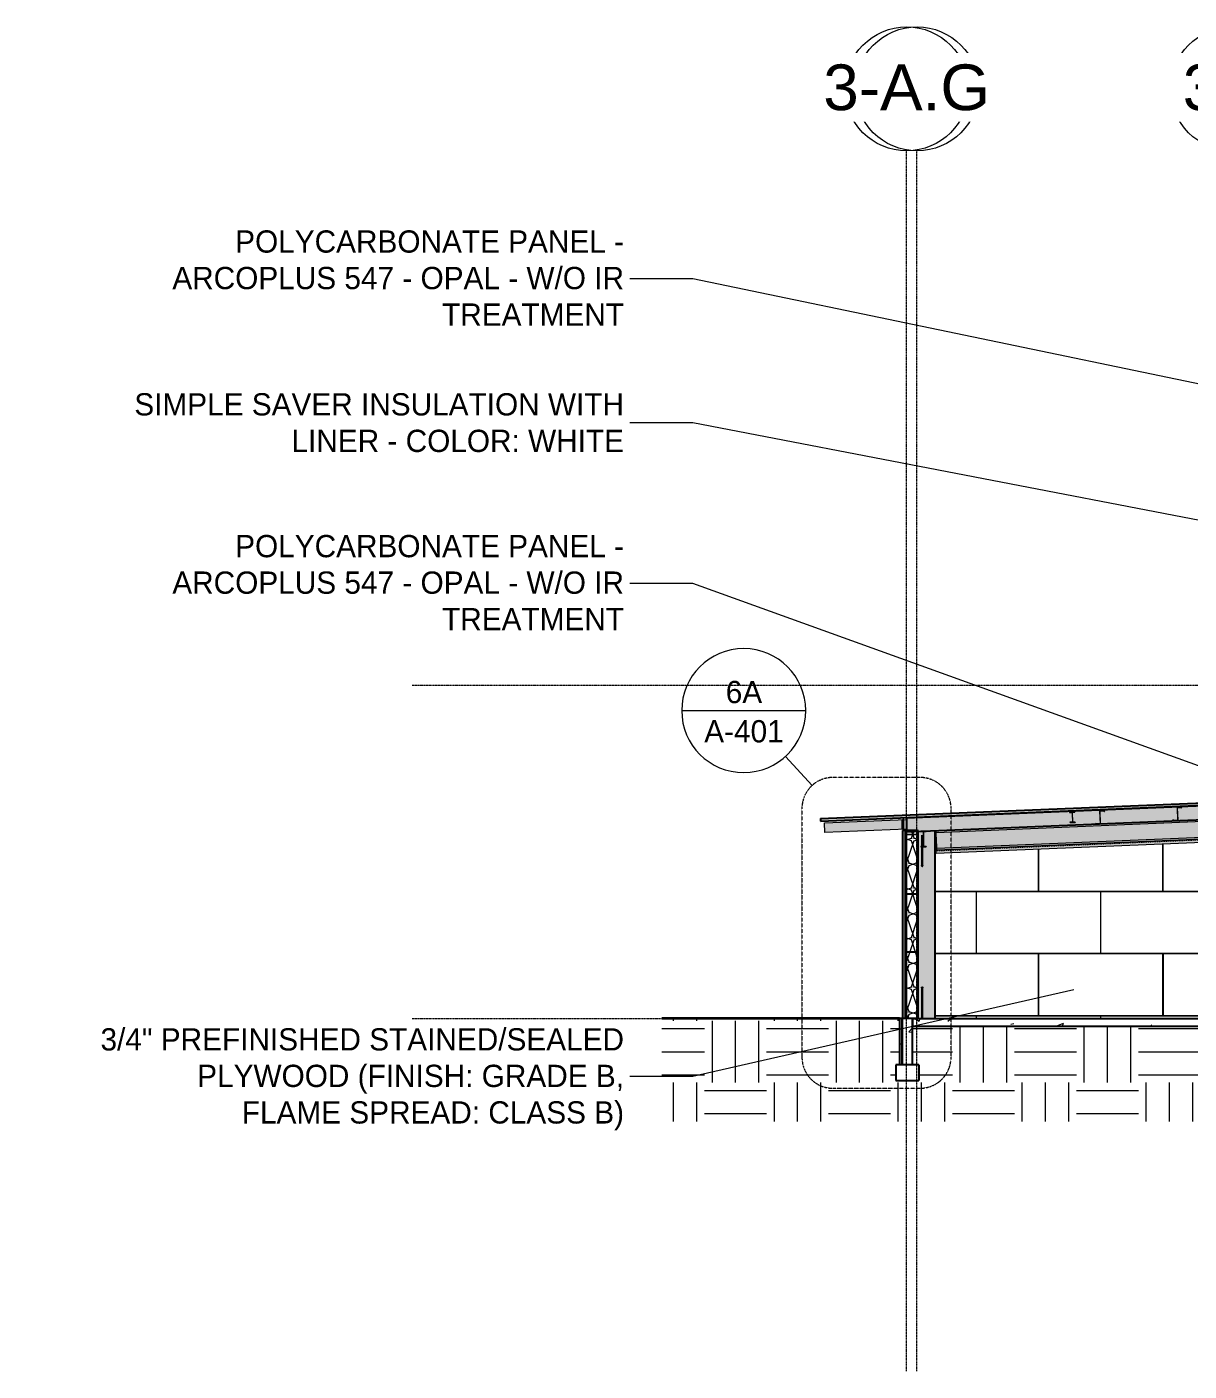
# Model space of a CAD drawing. Header units: inches. Extents: x 21380 to 98133, y -290 to 853.
# Drawn here: x 21380 to 22280, y -273 to 768 of the extents above; entities that cross this region are included whole.
import ezdxf

# ---------------------------------------------------------------- set-up
doc = ezdxf.new("R2010")
doc.units = ezdxf.units.IN
doc.header["$MEASUREMENT"] = 0
for name, pattern in [('Dash Dot 3_16_', [0.3125, 0.1875, -0.0625, 0, -0.0625]), ('Grid Line 1_2_', [0.875, 0.5, -0.125, 0.125, -0.125]), ('Hidden 1_8_', [0.1875, 0.125, -0.0625])]:
    doc.linetypes.add(name, pattern=pattern)
for name, color, linetype, lineweight in [('A-ANNO-IDEN', 131, 'Continuous', 9), ('A-ANNO-SYMB', 150, 'Continuous', 9), ('A-CLNG', 13, 'Continuous', 9), ('A-CLNG-PATT', 13, 'Continuous', 25), ('A-FLOR', 192, 'Continuous', 9), ('A-FLOR-LEVL', 51, 'Continuous', 9), ('A-FLOR-PATT', 8, 'Continuous', 25), ('A-ROOF', 132, 'Continuous', 9), ('A-WALL', 113, 'Continuous', 9), ('A-WALL-PATT', 111, 'Continuous', 25), ('C-TOPO', 7, 'Continuous', 9), ('I-WALL', 2, 'Continuous', 9), ('L-SITE-WALL', 31, 'Continuous', 9), ('S-BEAM', 12, 'Continuous', 9), ('S-COLS', 52, 'Continuous', 9), ('S-FNDN', 32, 'Continuous', 9), ('S-GRID', 1, 'Continuous', 9), ('S-GRID-IDEN', 1, 'Continuous', 9)]:
    doc.layers.add(name, color=color, linetype=linetype, lineweight=lineweight)
doc.styles.add('Arial_1', font='arial.ttf', dxfattribs={"height": 35.407186})
doc.styles.add('Century Gothic', font='GOTHIC.TTF', dxfattribs={"height": 17.245342})
pattern_1 = [(50, (22097.104, 100.19), (55.0854, -4.8198), [5.76, -63.36]), (355, (22097.104, 100.19), (-10.6557, 57.7685), [4.608, -50.688]), (100.451, (22101.695, 99.787), (44.4295, 52.9487), [4.895, -53.848]), (46.184, (22097.104, 115.55), (81.9644, -12.712), [8.64, -95.04]), (96.636, (22103.935, 114.49), (71.7815, 74.812), [7.343, -80.772]), (351.184, (22097.1, 115.55), (71.782, 74.812), [6.912, -76.032]), (21, (22104.784, 111.71), (45.842, -30.9215), [5.76, -63.36]), (326, (22104.784, 111.71), (18.687, 55.6915), [4.608, -50.688]), (71.451, (22108.605, 109.13), (64.529, 24.77), [4.895, -53.848]), (37.5, (22097.104, 100.189), (0.9339, 25.5668), [2.534, -47.539, 2.534, -48.922, -50.88]), (37.5, (22097.104, 100.189), (0.9339, 25.5668), [-101.53, 2.534, -48.346]), (7.5, (22097.104, 100.19), (20.204, 30.2913), [2.534, -26.803, 2.534, -46.387, -19.392]), (7.5, (22097.104, 100.19), (20.204, 30.2913), [-78.259, 2.534, -16.858]), (327.5, (22079.978, 100.19), (40.9978, -1.7324), [2.534, -16.666, 2.534, -57.37, -79.488]), (327.5, (22079.978, 100.19), (40.9978, -1.7324), [-79.104, 2.534, -76.954]), (317.5, (22072.298, 100.19), (44.7889, 7.6878), [2.534, -22.426, 2.534, -37.248, -56.448]), (317.5, (22072.298, 100.19), (44.7889, 7.6878), [-64.742, 2.534, -53.914])]
pattern_2 = [(45, (22097.104, 100.19), (-19.007, 19.007), []), (45, (22097.104, 128.99), (-19.007, 19.007), [])]
pattern_3 = [(0, (22097.104, 100.19), (0, 24), []), (90, (22097.104, 100.19), (-24, 1e-15), [])]
pattern_4 = [(161.57, (22098.064, 101.149), (-7.680224, -0.00098), [0, -54.643, 6.067, 0]), (18.43, (22096.144, 101.149), (-7.680224, 0.00098), [0, -54.643, 6.067, 0]), (108.43, (22098.064, 101.149), (3.838295, -19.201365), [18.211, -42.499]), (71.57, (22096.144, 101.149), (3.838295, 19.201365), [18.211, -42.499])]

# ---------------------------------------------------------------- blocks, each defined once
blk = doc.blocks.new('Struct_Xcel_Sports Complex_rvt-1-Building Section - East_West looking North')
at = {"layer": 'A-FLOR-PATT', "lineweight": 9}
h = blk.add_hatch(dxfattribs=at)
h.set_pattern_fill('FP_8', style=0, pattern_type=2)
h.set_pattern_definition(pattern_1)
h.paths.add_polyline_path([(22638.7, -6.8), (22737.3, -6.8), (22772.6, -6), (22772.6, 0), (22737.3, -0.8), (22638.7, -0.8), (22602.3, 0), (22066.1, 0), (22066.1, -6), (22602.3, -6)], flags=0)
at = {"layer": 'A-WALL-PATT', "lineweight": 9}
h = blk.add_hatch(dxfattribs=at)
h.set_pattern_fill('FP_8', style=0, pattern_type=2)
h.set_pattern_definition(pattern_1)
h.paths.add_polyline_path([(22058.1, -36), (22066.1, -36), (22066.1, 0), (22058.1, 0), (22058.1, -1.7)], flags=0)
at = {"layer": 'A-FLOR', "color": 250, "lineweight": 25}
for p, q in [((22066.1, 0), (22066.1, -6)), ((22066.1, 0), (22602.3, 0)), ((22066.1, -6), (22602.3, -6))]:
    blk.add_line(p, q, dxfattribs=at)
at = {"layer": 'L-SITE-WALL', "color": 250, "lineweight": 25}
for p, q in [((22058.1, 0), (22058.1, -36)), ((22066.1, 0), (22058.1, 0)), ((22066.1, -36), (22066.1, 0)), ((22066.1, -36), (22058.1, -36))]:
    blk.add_line(p, q, dxfattribs=at)
at = {"layer": 'S-FNDN', "color": 250, "lineweight": 25}
for p, q in [((22071.1, -36), (22053.1, -36)), ((22053.1, -36), (22053.1, -48)), ((22071.1, -36), (22071.1, -48)), ((22053.1, -48), (22071.1, -48))]:
    blk.add_line(p, q, dxfattribs=at)
blk = doc.blocks.new('Girt_C - 8_D-1405486-Building Section - East_West looking North')
at = {"layer": 'S-BEAM'}
h = blk.add_hatch(dxfattribs=at)
h.set_pattern_fill('FP_1', color=256, style=0, pattern_type=2)
h.set_pattern_definition(pattern_2)
h.paths.add_polyline_path([(22061.8, 96.3), (22069.5, 96.3), (22069.5, 96.4), (22061.8, 96.4)], flags=0)
h.paths.add_polyline_path([(22069.5, 96.5), (22069.6, 96.5), (22069.6, 99.8), (22069.1, 100.3), (22069, 100.2), (22069.5, 99.8)], flags=0)
h.paths.add_polyline_path([(22061.7, 96.5), (22061.7, 99.8), (22062.3, 100.2), (22062.2, 100.3), (22061.6, 99.8), (22061.6, 96.5)], flags=0)
at = {"layer": 'S-BEAM', "lineweight": 15}
for p, q in [((22061.6, 99.8), (22062.2, 100.3)), ((22061.6, 99.8), (22061.6, 96.5)), ((22061.7, 99.8), (22062.3, 100.2)), ((22061.7, 96.5), (22061.7, 99.8)), ((22069.5, 96.4), (22061.8, 96.4)), ((22061.8, 96.3), (22069.5, 96.3)), ((22062.3, 100.2), (22062.2, 100.3)), ((22069.1, 100.3), (22069, 100.2)), ((22069.5, 99.8), (22069, 100.2)), ((22069.6, 99.8), (22069.1, 100.3)), ((22069.5, 99.8), (22069.5, 96.5)), ((22069.6, 96.5), (22069.6, 99.8))]:
    blk.add_line(p, q, dxfattribs=at)
for centre, radius, start, end in [((22061.8, 96.5), 0.188, 180, 270), ((22061.8, 96.5), 0.0782, 182.1227, 270), ((22069.5, 96.5), 0.188, 270, 0), ((22069.5, 96.5), 0.0782, 270, 356.9576)]:
    blk.add_arc(centre, radius, start, end, dxfattribs=at)
blk = doc.blocks.new('W-Wide Flange - 1_-5_-1401438-Building Section - East_West looking North')
at = {"layer": 'S-BEAM'}
h = blk.add_hatch(color=256, dxfattribs=at)
h.paths.add_polyline_path([(22084.4, 144.1), (22597.4, 165.5), (22597.4, 166.6), (22084.4, 145.2), (22084.4, 144.2)], flags=0)
h.paths.add_polyline_path([(22602.1, 165.7), (22768.9, 172.6), (22768.8, 173.7), (22602.1, 166.7), (22602.1, 166.6)], flags=0)
h = blk.add_hatch(color=256, dxfattribs=at)
h.paths.add_polyline_path([(22084.5, 143.2), (22597.4, 164.6), (22597.4, 165.5), (22084.4, 144.1), (22084.5, 143.4)], flags=0)
h.paths.add_polyline_path([(22602.1, 164.8), (22768.9, 171.7), (22768.9, 172.6), (22602.1, 165.6), (22602.1, 164.8)], flags=0)
h = blk.add_hatch(color=256, dxfattribs=at)
h.paths.add_polyline_path([(22084.9, 132.7), (22597.4, 154.1), (22597.4, 164.6), (22084.5, 143.2), (22084.8, 135)], flags=0)
h.paths.add_polyline_path([(22602.1, 154.3), (22769.3, 161.2), (22768.9, 171.7), (22602.1, 164.8), (22602.1, 154.6)], flags=0)
h = blk.add_hatch(color=256, dxfattribs=at)
h.paths.add_polyline_path([(22085, 131.8), (22597.4, 153.2), (22597.4, 154.1), (22084.9, 132.7), (22085, 131.8)], flags=0)
h.paths.add_polyline_path([(22602.1, 153.4), (22769.4, 160.4), (22769.3, 161.2), (22602.1, 154.3), (22602.1, 153.4)], flags=0)
h = blk.add_hatch(color=256, dxfattribs=at)
h.paths.add_polyline_path([(22085, 130.5), (22597.4, 151.8), (22597.4, 153.2), (22085, 131.8)], flags=0)
h.paths.add_polyline_path([(22602.1, 152), (22769.4, 159), (22769.4, 160.3), (22602.1, 153.4)], flags=0)
for p, q in [((22602.1, 165.7), (22768.9, 172.6)), ((22768.8, 173.7), (22768.9, 172.6)), ((22768.9, 172.6), (22768.9, 171.7)), ((22768.9, 171.7), (22769.3, 161.2)), ((22084.4, 144.1), (22597.4, 165.5)), ((22602.1, 153.4), (22769.4, 160.3)), ((22602.1, 152), (22769.4, 159)), ((22769.3, 161.2), (22769.4, 160.3)), ((22769.4, 160.3), (22769.4, 159)), ((22085, 131.8), (22597.4, 153.2)), ((22085, 130.5), (22597.4, 151.8)), ((22084.4, 144.1), (22084.4, 145.2)), ((22084.5, 143.2), (22084.4, 144.1)), ((22084.9, 132.7), (22084.5, 143.2)), ((22085, 131.8), (22084.9, 132.7)), ((22085, 130.5), (22085, 131.8))]:
    blk.add_line(p, q, dxfattribs=at)
blk = doc.blocks.new('W-Wide Flange - W12X19-1098423-Building Section - East_West looking North')
at = {"layer": 'S-BEAM'}
h = blk.add_hatch(dxfattribs=at)
h.set_pattern_fill('FP_1', color=256, style=0, pattern_type=2)
h.set_pattern_definition(pattern_2)
h.paths.add_polyline_path([(22072.6, 132.9), (22076.6, 132.9), (22076.6, 133.2), (22072.6, 133.2)], flags=0)
h.paths.add_polyline_path([(22074.1, 133.2), (22075, 133.3), (22074.8, 133.5), (22074.8, 133.7), (22074.8, 144.4), (22075, 144.6), (22075.1, 144.7), (22074.3, 144.6), (22074.5, 144.4), (22074.5, 144.2), (22074.5, 133.5), (22074.3, 133.3)], flags=0)
h.paths.add_polyline_path([(22076.6, 144.7), (22076.6, 145.1), (22072.6, 145.1), (22072.6, 144.7), (22075.3, 144.7)], flags=0)
at = {"layer": 'S-BEAM', "lineweight": 15}
for p, q in [((22076.6, 145.1), (22072.6, 145.1)), ((22072.6, 145.1), (22072.6, 144.7)), ((22072.6, 144.7), (22074, 144.7)), ((22074.5, 144.2), (22074.5, 133.7)), ((22074.8, 133.7), (22074.8, 144.2)), ((22075.3, 144.7), (22076.6, 144.7)), ((22076.6, 144.7), (22076.6, 145.1)), ((22074, 133.2), (22072.6, 133.2)), ((22072.6, 133.2), (22072.6, 132.9)), ((22072.6, 132.9), (22076.6, 132.9)), ((22076.6, 133.2), (22075.3, 133.2)), ((22076.6, 133.2), (22076.6, 132.9))]:
    blk.add_line(p, q, dxfattribs=at)
for centre, start, end in [((22074, 144.2), 0, 90), ((22075.3, 144.2), 90, 180), ((22074, 133.7), 270, 0), ((22075.3, 133.7), 180, 270)]:
    blk.add_arc(centre, 0.525, start, end, dxfattribs=at)
blk = doc.blocks.new('Girt_Z - 10_D-1390502-Building Section - East_West looking North')
at = {"layer": 'S-BEAM'}
h = blk.add_hatch(color=256, dxfattribs=at)
h.paths.add_polyline_path([(22328.2, 155.6), (22331.6, 155.7), (22331.4, 155.8), (22328.2, 155.7), (22327.8, 156.2), (22327.7, 156.2)], flags=0)
h.paths.add_polyline_path([(22331.6, 155.7), (22331.2, 165.5), (22331.1, 165.5), (22331.5, 155.9)], flags=0)
h.paths.add_polyline_path([(22334.6, 165.2), (22334.7, 165.3), (22334.2, 165.9), (22331.2, 165.7), (22331.2, 165.6), (22334.1, 165.8)], flags=0)
at = {"layer": 'S-BEAM', "lineweight": 15}
for p, q in [((22327.8, 156.2), (22327.7, 156.2)), ((22327.7, 156.2), (22328.2, 155.6)), ((22328.2, 155.7), (22327.8, 156.2)), ((22331.1, 165.5), (22331.5, 155.9)), ((22334.2, 165.9), (22331.2, 165.7)), ((22331.2, 165.6), (22334.1, 165.8)), ((22331.6, 155.7), (22331.2, 165.5)), ((22334.1, 165.8), (22334.6, 165.2)), ((22334.2, 165.9), (22334.7, 165.3)), ((22334.6, 165.2), (22334.7, 165.3)), ((22331.4, 155.8), (22328.2, 155.7)), ((22328.2, 155.6), (22331.6, 155.7))]:
    blk.add_line(p, q, dxfattribs=at)
for centre, radius, start, end in [((22331.2, 165.6), 0.187, 92.3859, 182.3859), ((22331.2, 165.6), 0.0782, 94.5087, 182.3859), ((22331.4, 155.9), 0.0782, 275.4283, 2.3859)]:
    blk.add_arc(centre, radius, start, end, dxfattribs=at)
blk = doc.blocks.new('Girt_C - 8_D-1405510-Building Section - East_West looking North')
at = {"layer": 'S-BEAM', "lineweight": 15}
for p, q in [((22061.6, 51.4), (22061.6, 48.1)), ((22061.6, 48.1), (22062.2, 47.6)), ((22061.7, 48.1), (22061.7, 51.4)), ((22061.7, 48.1), (22062.3, 47.7)), ((22069.5, 51.6), (22061.8, 51.6)), ((22061.8, 51.4), (22069.5, 51.4)), ((22062.2, 47.6), (22062.3, 47.7)), ((22069.5, 48.1), (22069, 47.7)), ((22069, 47.7), (22069.1, 47.6)), ((22069.6, 48.1), (22069.1, 47.6)), ((22069.5, 51.4), (22069.5, 48.1)), ((22069.6, 48.1), (22069.6, 51.4))]:
    blk.add_line(p, q, dxfattribs=at)
for centre, radius, start, end in [((22061.8, 51.4), 0.188, 90, 180), ((22061.8, 51.4), 0.0782, 90, 176.9576), ((22069.5, 51.4), 0.188, 0, 90), ((22069.5, 51.4), 0.0782, 2.1227, 90)]:
    blk.add_arc(centre, radius, start, end, dxfattribs=at)
blk = doc.blocks.new('Dimension Lumber - 5_5 x 7_5 Glulam-1403168-Building Section - East_West looking North')
at = {"layer": 'S-BEAM'}
h = blk.add_hatch(color=256, dxfattribs=at)
h.paths.add_polyline_path([(21998.2, 143.9), (22061.6, 146.5), (22061.6, 154), (21997.9, 151.4)], flags=0)
h.paths.add_polyline_path([(22059, 146.5), (22058.3, 146.5), (22058.3, 153.7), (22059, 153.7)], flags=0)
for p, q in [((21997.9, 151.4), (22061.6, 154)), ((21998.2, 143.9), (21997.9, 151.4)), ((22061.6, 146.5), (21998.2, 143.9))]:
    blk.add_line(p, q, dxfattribs=at)
blk = doc.blocks.new('W-Wide Flange - W8X15-1355454-Building Section - East_West looking North')
at = {"layer": 'S-BEAM'}
h = blk.add_hatch(dxfattribs=at)
h.set_pattern_fill('FP_1', color=256, style=0, pattern_type=2)
h.set_pattern_definition(pattern_2)
h.paths.add_polyline_path([(22188.2, 151.7), (22192.2, 151.8), (22192.2, 152.1), (22188.1, 152)], flags=0)
h.paths.add_polyline_path([(22189.7, 152.1), (22190.5, 152.1), (22190.3, 152.3), (22190.3, 152.6), (22190, 159.3), (22190.2, 159.5), (22190.3, 159.5), (22189.5, 159.5), (22189.7, 159.3), (22189.7, 159), (22190, 152.3), (22189.8, 152.1)], flags=0)
h.paths.add_polyline_path([(22187.8, 159.4), (22191.8, 159.6), (22191.8, 159.9), (22187.8, 159.8)], flags=0)
at = {"layer": 'S-BEAM', "lineweight": 15}
for p, q in [((22191.8, 159.9), (22187.8, 159.8)), ((22187.8, 159.8), (22187.8, 159.4)), ((22187.8, 159.4), (22189.2, 159.5)), ((22189.7, 159), (22190, 152.6)), ((22190.3, 152.6), (22190, 159)), ((22190.5, 159.6), (22191.8, 159.6)), ((22191.8, 159.6), (22191.8, 159.9)), ((22189.5, 152), (22188.1, 152)), ((22188.1, 152), (22188.2, 151.7)), ((22188.2, 151.7), (22192.2, 151.8)), ((22192.2, 152.1), (22190.8, 152.1)), ((22192.2, 152.1), (22192.2, 151.8))]:
    blk.add_line(p, q, dxfattribs=at)
for centre, radius, start, end in [((22189.2, 159), 0.498, 2.3859, 92.3859), ((22190.5, 159.1), 0.497, 92.3859, 182.3859), ((22189.5, 152.5), 0.498, 272.3859, 2.3859), ((22190.8, 152.6), 0.497, 182.3859, 272.3859)]:
    blk.add_arc(centre, radius, start, end, dxfattribs=at)
blk = doc.blocks.new('Girt_C - 8_D-V35-Building Section - East_West looking North')
at = {"layer": 'S-BEAM'}
h = blk.add_hatch(dxfattribs=at)
h.set_pattern_fill('FP_1', color=256, style=0, pattern_type=2)
h.set_pattern_definition(pattern_2)
h.paths.add_polyline_path([(22061.8, 142.4), (22069.5, 142.4), (22069.5, 142.5), (22061.8, 142.5)], flags=0)
h.paths.add_polyline_path([(22069.5, 142.6), (22069.6, 142.6), (22069.6, 145.9), (22069.1, 146.4), (22069, 146.3), (22069.5, 145.9), (22069.5, 144.8)], flags=0)
h.paths.add_polyline_path([(22061.7, 142.6), (22061.7, 145.9), (22062.3, 146.3), (22062.2, 146.4), (22061.6, 145.9), (22061.6, 142.6)], flags=0)
at = {"layer": 'S-BEAM', "lineweight": 15}
for p, q in [((22061.6, 145.9), (22062.2, 146.4)), ((22061.6, 145.9), (22061.6, 142.6)), ((22061.7, 145.9), (22062.3, 146.3)), ((22061.7, 142.6), (22061.7, 145.9)), ((22062.3, 146.3), (22062.2, 146.4)), ((22069.1, 146.4), (22069, 146.3)), ((22069.5, 145.9), (22069, 146.3)), ((22069.6, 145.9), (22069.1, 146.4)), ((22069.5, 145.9), (22069.5, 142.6)), ((22069.6, 142.6), (22069.6, 145.9)), ((22069.5, 142.5), (22061.8, 142.5)), ((22061.8, 142.4), (22069.5, 142.4))]:
    blk.add_line(p, q, dxfattribs=at)
for centre, radius, start, end in [((22061.8, 142.6), 0.188, 180, 270), ((22061.8, 142.6), 0.0782, 182.1227, 270), ((22069.5, 142.6), 0.188, 270, 0), ((22069.5, 142.6), 0.0782, 270, 356.9576)]:
    blk.add_arc(centre, radius, start, end, dxfattribs=at)
blk = doc.blocks.new('Round Bar - 1_-1267021-Building Section - East_West looking North')
at = {"layer": 'S-BEAM', "lineweight": 15}
h = blk.add_hatch(color=256, dxfattribs=at)
h.paths.add_polyline_path([(22074.1, 118.2), (22074.1, 132.9), (22073.1, 132.9), (22073.2, 118.5), (22073.5, 118.7), (22073.6, 118.8), (22073.9, 118.7), (22074, 118.5), (22074.1, 118.3)], flags=0)
h.paths.add_polyline_path([(22073.9, 133.2), (22074.1, 133.3), (22074.1, 141.6), (22073.9, 141.9), (22073.6, 142), (22073.2, 141.7), (22073.1, 141.4), (22073.2, 133.2), (22073.9, 133.2)], flags=0)
at = {"layer": 'S-BEAM'}
for p, q in [((22073.1, 142), (22073.1, 133.2)), ((22074.1, 133.2), (22074.1, 142)), ((22073.1, 132.9), (22073.1, 118.2)), ((22074.1, 118.2), (22074.1, 132.9))]:
    blk.add_line(p, q, dxfattribs=at)
at = {"layer": 'S-BEAM', "lineweight": 15, "flags": 128}
for points in [[(22073.1, 118.2), (22073.2, 118.5), (22073.3, 118.7), (22073.5, 118.8), (22073.8, 118.8), (22074, 118.7), (22074.1, 118.5), (22074.1, 118.2)], [(22073.1, 118.2), (22073.2, 118), (22073.3, 117.8), (22073.5, 117.6), (22073.8, 117.6), (22074, 117.8), (22074.1, 118), (22074.1, 118.2)]]:
    blk.add_lwpolyline(points, dxfattribs=at)
blk = doc.blocks.new('Round Bar - 1_-1267063-Building Section - East_West looking North')
at = {"layer": 'S-BEAM', "lineweight": 15}
blk.add_hatch(color=256, dxfattribs=at).paths.add_polyline_path([(22073.6, 0), (22074, 0.3), (22074.1, 0.6), (22074.1, 23.6), (22073.8, 23.3), (22073.6, 23.3), (22073.4, 23.4), (22073.3, 23.5), (22073.2, 23.7), (22073.1, 23.6), (22073.2, 0.4), (22073.4, 0.2), (22073.6, 0.1)], flags=0)
at = {"layer": 'S-BEAM'}
for p, q in [((22073.1, 23.8), (22073.1, 0)), ((22074.1, 0), (22074.1, 23.8))]:
    blk.add_line(p, q, dxfattribs=at)
at = {"layer": 'S-BEAM', "lineweight": 15, "flags": 128}
for points in [[(22073.1, 23.8), (22073.2, 24.1), (22073.3, 24.3), (22073.5, 24.4), (22073.8, 24.4), (22074, 24.3), (22074.1, 24.1), (22074.1, 23.8)], [(22073.1, 23.8), (22073.2, 23.6), (22073.3, 23.4), (22073.5, 23.3), (22073.8, 23.3), (22074, 23.4), (22074.1, 23.6), (22074.1, 23.8)]]:
    blk.add_lwpolyline(points, dxfattribs=at)
blk = doc.blocks.new('L-Angle - L2-1_2X1-1_2X3_16-1401440-Building Section - East_West looking North')
at = {"layer": 'S-BEAM'}
h = blk.add_hatch(color=256, dxfattribs=at)
h.paths.add_polyline_path([(22309.9, 139.8), (22316.3, 139.9), (22458.6, 145.9), (22458.6, 146), (22310.8, 139.9)], flags=0)
h.paths.add_polyline_path([(22084.4, 130.2), (22309.9, 139.7), (22309.9, 139.8), (22084.4, 130.4), (22084.4, 130.3)], flags=0)
h = blk.add_hatch(color=256, dxfattribs=at)
h.paths.add_polyline_path([(22084.4, 130.1), (22309.9, 139.5), (22309.9, 139.6), (22084.4, 130.2), (22084.4, 130.1)], flags=0)
h.paths.add_polyline_path([(22317.9, 139.8), (22458.6, 145.7), (22458.6, 145.8), (22316.3, 139.8), (22317.9, 139.8)], flags=0)
h = blk.add_hatch(color=256, dxfattribs=at)
h.paths.add_polyline_path([(22084.5, 128.1), (22309.9, 137.5), (22309.9, 139.5), (22084.4, 130.1)], flags=0)
h.paths.add_polyline_path([(22317.9, 137.8), (22458.7, 143.7), (22458.6, 145.6), (22317.9, 139.8)], flags=0)
h = blk.add_hatch(color=256, dxfattribs=at)
h.paths.add_polyline_path([(22084.5, 127.9), (22309.9, 137.4), (22309.9, 137.5), (22084.5, 128.1), (22084.5, 127.9)], flags=0)
h.paths.add_polyline_path([(22317.9, 137.7), (22458.7, 143.6), (22458.7, 143.7), (22317.9, 137.8), (22317.9, 137.7)], flags=0)
for p, q in [((22314.4, 139.8), (22458.6, 145.8)), ((22458.6, 146), (22458.6, 145.8)), ((22458.6, 145.8), (22458.6, 145.6)), ((22084.4, 130.2), (22309.9, 139.6)), ((22084.5, 127.9), (22309.9, 137.3)), ((22084.5, 127.9), (22309.9, 137.3)), ((22317.9, 137.7), (22458.7, 143.5)), ((22317.9, 137.7), (22458.7, 143.5)), ((22458.6, 145.6), (22458.7, 143.7)), ((22458.7, 143.7), (22458.7, 143.5)), ((22084.4, 130.4), (22085, 130.5)), ((22084.4, 130.2), (22084.4, 130.4)), ((22084.4, 130.1), (22084.4, 130.2)), ((22084.5, 128.1), (22084.4, 130.1)), ((22084.5, 127.9), (22084.5, 128.1))]:
    blk.add_line(p, q, dxfattribs=at)
at = {"layer": 'S-BEAM', "linetype": 'Hidden 1_8_'}
for p, q in [((22084.4, 129.9), (22309.9, 139.3)), ((22317.9, 139.7), (22458.6, 145.5))]:
    blk.add_line(p, q, dxfattribs=at)
blk = doc.blocks.new('Grid - Grid Head - Circle-14747-Building Section - East_West looking North')
at = {"layer": 'S-GRID-IDEN'}
blk.add_circle((23085.9, 719.9), 48, dxfattribs=at)
blk = doc.blocks.new('Section - Callout Head-19020-Building Section - East_West looking North')
at = {"layer": 'A-ANNO-SYMB'}
blk.add_line((22654.3, 473.8), (22750.3, 473.8), dxfattribs=at)
for start, end in [(0, 180), (180, 360)]:
    blk.add_arc((22702.3, 473.8), 48, start, end, dxfattribs=at)

msp = doc.modelspace()

# ---------------------------------------------------------------- hatches: boundary and pattern name
at = {"layer": 'A-CLNG-PATT', "lineweight": 9}
h = msp.add_hatch(dxfattribs=at)
h.set_pattern_fill('FP_4', color=256, style=0, pattern_type=2)
h.set_pattern_definition(pattern_4)
h.paths.add_polyline_path([(22061.6, 144.2), (22772.6, 173.9), (22772.6, 185), (22061.6, 155.4), (22061.6, 154.6)], flags=0)
at = {"layer": 'A-ROOF', "lineweight": 5}
msp.add_hatch(color=256, dxfattribs=at).paths.add_polyline_path([(21994.9, 152.7), (22772.6, 185.1), (22772.6, 187.1), (21994.9, 154.7)], flags=0)
at = {"layer": 'A-WALL', "lineweight": 5}
for points in [[(22058.6, 0), (22058.6, 145.5), (22058.3, 145.5), (22058.3, 0)], [(22060.1, 0), (22060.1, 145.5), (22058.6, 145.5), (22058.6, 0)], [(22061.6, 0), (22061.6, 145.5), (22061.1, 145.5), (22061.1, 0)], [(22070.4, 0), (22070.4, 145.5), (22069.6, 145.5), (22069.6, 0)]]:
    msp.add_hatch(color=256, dxfattribs=at).paths.add_polyline_path(points, flags=0)
at = {"layer": 'A-WALL-PATT', "lineweight": 9}
h = msp.add_hatch(dxfattribs=at)
h.set_pattern_fill('FP_6', color=256, style=0, pattern_type=2)
h.set_pattern_definition([(90, (23417.92, -287.75), (-193, -193), [48, -145]), (180, (23417.92, -287.75), (-2e-14, -193), [96.25, -96.75]), (270, (23321.67, -239.75), (-193, -193), [48, -145]), (180, (23417.92, -239.75), (-2e-14, -193), [96.25, -96.75]), (270, (23321.42, -239.75), (-193, -193), [48, -145]), (180, (23321.42, -239.75), (-2e-14, -193), [96.25, -96.75]), (90, (23225.17, -287.75), (-193, -193), [48, -145]), (180, (23321.42, -287.75), (-2e-14, -193), [96.25, -96.75]), (90, (23369.92, -239.5), (-193, -193), [48, -145]), (180, (23418.17, -239.5), (-2e-14, -193), [48.25, -144.75]), (180, (23418.17, -191.5), (-2e-14, -193), [48.25, -144.75]), (90, (23273.42, -239.5), (-193, -193), [48, -145]), (180, (23369.67, -239.5), (-2e-14, -193), [96.25, -96.75]), (270, (23369.67, -191.5), (-193, -193), [48, -145]), (180, (23369.67, -191.5), (-2e-14, -193), [96.25, -96.75]), (180, (23273.17, -239.5), (-2e-14, -193), [48, -145]), (270, (23273.17, -191.5), (-193, -193), [48, -145]), (180, (23273.17, -191.5), (-2e-14, -193), [48, -145]), (90, (23417.92, -191.25), (-193, -193), [48, -145]), (180, (23417.92, -191.25), (-2e-14, -193), [96.25, -96.75]), (270, (23321.67, -143.25), (-193, -193), [48, -145]), (180, (23417.92, -143.25), (-2e-14, -193), [96.25, -96.75]), (270, (23321.42, -143.25), (-193, -193), [48, -145]), (180, (23321.42, -143.25), (-2e-14, -193), [96.25, -96.75]), (270, (23225.17, -143.25), (-193, -193), [48, -145]), (180, (23321.42, -191.25), (-2e-14, -193), [96.25, -96.75]), (90, (23369.92, -143), (-193, -193), [48, -145]), (180, (23418.17, -143), (-2e-14, -193), [48.25, -144.75]), (180, (23418.17, -95), (-2e-14, -193), [48.25, -144.75]), (90, (23273.42, -143), (-193, -193), [48, -145]), (180, (23369.67, -143), (-2e-14, -193), [96.25, -96.75]), (270, (23369.67, -95), (-193, -193), [48, -145]), (180, (23369.67, -95), (-2e-14, -193), [96.25, -96.75]), (180, (23273.17, -143), (-2e-14, -193), [48, -145]), (270, (23273.17, -95), (-193, -193), [48, -145]), (180, (23273.17, -95), (-2e-14, -193), [48, -145])])
h.paths.add_polyline_path([(22083.9, 0), (22309.9, 0), (22309.9, 120.8), (22286, 120.8), (22286, 132.8), (22309.9, 132.8), (22309.9, 137.3), (22084.5, 128), (22084.4, 130.4), (22085, 130.5), (22084.4, 145.2), (22083.9, 145.2), (22083.9, 76.4)], flags=0)
h.paths.add_polyline_path([(22317.9, 0), (22458.5, 0), (22458.5, 120.8), (22317.9, 120.8), (22317.9, 52.7)], flags=0)
h.paths.add_polyline_path([(22328.3, 132.8), (22458.5, 132.8), (22458.5, 143.5), (22317.9, 137.7), (22317.9, 132.8)], flags=0)
h.paths.add_polyline_path([(22060.1, 145.5), (22061.6, 145.5), (22061.6, 146.5), (22058.8, 146.4), (22058.8, 145.5)], flags=0)
h.paths.add_polyline_path([(22058.8, 153.9), (22061.6, 154), (22061.6, 155.4), (22458.5, 171.9), (22458.5, 172), (22058.8, 155.4), (22058.8, 154.6)], flags=0)
h = msp.add_hatch(dxfattribs=at)
h.set_pattern_fill('FP_5', color=256, style=0, pattern_type=2)
h.set_pattern_definition(pattern_3)
h.paths.add_polyline_path([(22061.1, 0), (22061.1, 145.5), (22060.1, 145.5), (22060.1, 0)], flags=0)
h = msp.add_hatch(dxfattribs=at)
h.set_pattern_fill('FP_4', color=256, style=0, pattern_type=2)
h.set_pattern_definition(pattern_4)
h.paths.add_polyline_path([(22065.1, 0), (22069.6, 0), (22069.6, 145.5), (22061.6, 145.5), (22061.6, 0)], flags=0)
h = msp.add_hatch(dxfattribs=at)
h.set_pattern_fill('FP_5', color=256, style=0, pattern_type=2)
h.set_pattern_definition(pattern_3)
h.paths.add_polyline_path([(22058.1, -36), (22058.1, 0), (22056.1, 0), (22056.1, -36)], flags=0)
at = {"layer": 'C-TOPO'}
h = msp.add_hatch(dxfattribs=at)
h.set_pattern_fill('FP_2', color=256, style=0, pattern_type=2)
h.set_pattern_definition([(0, (22097.104, 100.19), (48, 48), [48, -48]), (0, (22097.104, 118.19), (48, 48), [48, -48]), (0, (22097.104, 136.19), (48, 48), [48, -48]), (90, (22103.104, 142.19), (-48, 48), [48, -48]), (90, (22121.104, 142.19), (-48, 48), [48, -48]), (90, (22139.104, 142.19), (-48, 48), [48, -48])])
h.paths.add_polyline_path([(22602.3, -79.8), (22772.6, -79.8), (22772.6, -48), (22768.4, -48), (22768.4, -36), (22772.6, -36), (22772.6, -6), (22737.3, -6.8), (22637.9, -6.7), (22602.3, -6), (22066.1, -6), (22066.1, -36), (22071.1, -36), (22071.1, -48), (22053.1, -48), (22053.1, -36), (22056.1, -36), (22056.1, 0), (21872.1, 0), (21872.1, -79.8), (22574, -79.8)], flags=0)
h.paths.add_polyline_path([(22737.3, -0.7), (22738, -0.7), (22772.6, 0), (22602.3, 0), (22638.7, -0.7), (22714.3, -0.7)], flags=0)
at = {"layer": 'I-WALL', "lineweight": 5}
msp.add_hatch(color=256, dxfattribs=at).paths.add_polyline_path([(22059, 146.5), (22059, 153.7), (22058.3, 153.7), (22058.3, 146.5)], flags=0)
at = {"layer": 'S-COLS', "lineweight": 5}
for points in [[(22070.6, 0), (22070.8, 0), (22070.8, 144.6), (22070.4, 144.6), (22070.4, 0), (22070.6, 0)], [(22082.9, 0), (22083.5, 0), (22083.4, 145.2), (22082.8, 145.1), (22082.8, 0), (22082.9, 0)], [(22083.5, 0), (22083.9, 0), (22083.9, 145.2), (22083.5, 145.2), (22083.5, 76.4)]]:
    msp.add_hatch(color=256, dxfattribs=at).paths.add_polyline_path(points, flags=0)
h = msp.add_hatch(color=256, dxfattribs=at)
h.paths.add_polyline_path([(22073.9, 0), (22082.8, 0), (22082.8, 145.1), (22076.6, 144.8), (22076.6, 144.7), (22070.8, 144.6), (22070.8, 0), (22073.9, 0)], flags=0)
h.paths.add_polyline_path([(22073.6, 0), (22073.2, 0.3), (22073.1, 0.8), (22073.2, 24.1), (22073.4, 24.3), (22073.9, 24.3), (22074, 24.2), (22074.1, 24), (22074.1, 23.6), (22074.1, 0.4), (22073.9, 0.2), (22073.7, 0.1)], flags=0)
h.paths.add_polyline_path([(22073.7, 23.3), (22073.4, 23.4), (22073.6, 23.3)], flags=0)
h.paths.add_polyline_path([(22073.8, 117.6), (22073.3, 117.9), (22073.2, 118.1), (22073.1, 118.5), (22073.1, 132.9), (22072.6, 132.9), (22072.6, 133.2), (22073.1, 133.2), (22073.2, 141.6), (22073.4, 141.9), (22073.6, 142), (22074, 141.7), (22074.1, 141.3), (22074.1, 133.2), (22074.4, 133.4), (22074.5, 133.6), (22074.5, 133.7), (22074.5, 144.4), (22074.2, 144.6), (22074.3, 144.7), (22075, 144.6), (22074.8, 144.4), (22074.8, 144.2), (22074.8, 133.5), (22075, 133.3), (22075, 133.2), (22076.6, 133.2), (22076.6, 132.9), (22074.1, 132.9), (22074.1, 117.9), (22073.8, 117.7)], flags=0)

# ---------------------------------------------------------------- linework, layer by layer
at = {"layer": 'A-ANNO-IDEN', "color": 153}
for p, q in [((21896.1, 572.7), (21842.7, 572.7)), ((22896.5, 364.9), (21896.1, 572.7)), ((21896.1, 461.3), (21842.7, 461.3)), ((22865.9, 274.1), (21896.1, 461.3)), ((21896.1, 336.9), (21842.7, 336.9)), ((22508.5, 115.8), (21896.1, 336.9)), ((22191.2, 22), (21896.1, -45.1)), ((21896.1, -45.1), (21842.7, -45.1))]:
    msp.add_line(p, q, dxfattribs=at)
at = {"layer": 'A-ANNO-SYMB'}
msp.add_line((21988.3, 180.4), (21967.7, 202.9), dxfattribs=at)
at = {"layer": 'A-ANNO-SYMB', "linetype": 'Dash Dot 3_16_'}
for p, q in [((22072, 186.6), (22004.5, 186.6)), ((21980.5, 162.6), (21980.5, -30.1)), ((22096, -30.1), (22096, 162.6)), ((22004.5, -54.1), (22072, -54.1))]:
    msp.add_line(p, q, dxfattribs=at)
for centre, start, end in [((22004.5, 162.6), 90, 180), ((22072, 162.6), 0, 90), ((22004.5, -30.1), 180, 270), ((22072, -30.1), 270, 0)]:
    msp.add_arc(centre, 24, start, end, dxfattribs=at)
at = {"layer": 'A-CLNG', "lineweight": 25}
for p, q in [((22061.6, 155.4), (22780.6, 185.3)), ((22597.4, 166.6), (22061.6, 144.2)), ((22061.6, 155.4), (22061.6, 144.2))]:
    msp.add_line(p, q, dxfattribs=at)
at = {"layer": 'A-FLOR-LEVL', "linetype": 'Grid Line 1_2_'}
for p, q in [((21678.6, 258), (26557.3, 258)), ((21678.6, 0), (26557.3, 0))]:
    msp.add_line(p, q, dxfattribs=at)
at = {"layer": 'A-ROOF', "lineweight": 25}
for p, q in [((21994.9, 154.7), (22780, 187.4)), ((21994.9, 152.7), (22780, 185.4)), ((21994.9, 154.7), (21994.9, 152.7))]:
    msp.add_line(p, q, dxfattribs=at)
at = {"layer": 'A-WALL'}
for p, q in [((22058.8, 155.4), (22058.8, 153.9)), ((22058.8, 146.4), (22058.8, 145.5)), ((22058.6, 145.5), (22058.6, 0)), ((22060.1, 145.5), (22060.1, 0)), ((22061.1, 145.5), (22061.1, 0)), ((22061.6, 145.5), (22061.6, 0)), ((22069.6, 145.5), (22069.6, 0))]:
    msp.add_line(p, q, dxfattribs=at)
at = {"layer": 'A-WALL', "lineweight": 25}
for p, q in [((22058.3, 145.5), (22058.3, 0)), ((22070.4, 145.5), (22058.3, 145.5)), ((22070.4, 0), (22070.4, 145.5)), ((22070.4, 0), (22058.3, 0))]:
    msp.add_line(p, q, dxfattribs=at)
at = {"layer": 'C-TOPO', "lineweight": 35}
msp.add_line((22056.1, 0), (21872.1, 0), dxfattribs=at)
at = {"layer": 'C-TOPO'}
msp.add_line((22056.1, 0), (21872.1, 0), dxfattribs=at)
at = {"layer": 'I-WALL', "lineweight": 25}
for p, q in [((22058.3, 146.5), (22058.3, 153.7)), ((22058.3, 153.7), (22059, 153.7)), ((22058.3, 146.5), (22059, 146.5)), ((22059, 153.7), (22059, 146.5))]:
    msp.add_line(p, q, dxfattribs=at)
at = {"layer": 'L-SITE-WALL', "lineweight": 25}
for p, q in [((22056.1, 0), (22056.1, -36)), ((22058.1, 0), (22056.1, 0)), ((22058.1, -36), (22058.1, 0)), ((22058.1, -36), (22056.1, -36))]:
    msp.add_line(p, q, dxfattribs=at)
at = {"layer": 'S-COLS'}
for p, q in [((22083.5, 0), (22083.5, 145.2)), ((22083.9, 0), (22083.9, 145.2))]:
    msp.add_line(p, q, dxfattribs=at)
at = {"layer": 'S-GRID', "linetype": 'Grid Line 1_2_'}
for p, q in [((22061.6, -273.2), (22061.6, 671.9)), ((22069.6, -273.2), (22069.6, 671.9))]:
    msp.add_line(p, q, dxfattribs=at)

# ---------------------------------------------------------------- block references
at = {"lineweight": 5}
msp.add_blockref('Struct_Xcel_Sports Complex_rvt-1-Building Section - East_West looking North', (0, 0), dxfattribs=at)
at = {"layer": 'A-ANNO-SYMB'}
msp.add_blockref('Section - Callout Head-19020-Building Section - East_West looking North', (-766.9, -235.4), dxfattribs=at)
at = {"layer": 'S-BEAM'}
for name, p in [('W-Wide Flange - 1_-5_-1401438-Building Section - East_West looking North', (0, 0)), ('W-Wide Flange - W8X15-1355454-Building Section - East_West looking North', (0, 0)), ('Girt_Z - 10_D-1390502-Building Section - East_West looking North', (-119.9, -5)), ('Girt_Z - 10_D-1390502-Building Section - East_West looking North', (-59.9, -2.5)), ('Dimension Lumber - 5_5 x 7_5 Glulam-1403168-Building Section - East_West looking North', (0, 0)), ('Girt_C - 8_D-V35-Building Section - East_West looking North', (0, 0)), ('L-Angle - L2-1_2X1-1_2X3_16-1401440-Building Section - East_West looking North', (0, 0)), ('W-Wide Flange - W12X19-1098423-Building Section - East_West looking North', (0, 0)), ('Girt_C - 8_D-1405486-Building Section - East_West looking North', (0, 0)), ('Girt_C - 8_D-1405510-Building Section - East_West looking North', (0, 0))]:
    msp.add_blockref(name, p, dxfattribs=at)
at = {"layer": 'S-BEAM', "lineweight": 15}
for name in ['Round Bar - 1_-1267021-Building Section - East_West looking North', 'Round Bar - 1_-1267063-Building Section - East_West looking North']:
    msp.add_blockref(name, (0, 0), dxfattribs=at)
at = {"layer": 'S-GRID-IDEN'}
for p in [(-1016.2, 0), (-772, 0)]:
    msp.add_blockref('Grid - Grid Head - Circle-14747-Building Section - East_West looking North', p, dxfattribs=at)

# ---------------------------------------------------------------- texts
at = {"layer": 'A-ANNO-SYMB', "char_height": 17.25, "attachment_point": 2, "line_spacing_factor": 0.984117, "style": 'Century Gothic'}
for s, insert, width in [('6A', (21935.6, 261.4), 36.936), ('A-401', (21935.6, 231), 77.76)]:
    msp.add_mtext(s, dxfattribs=dict(at, insert=insert, width=width))

# ---------------------------------------------------------------- next in the draw order: texts
at = {"layer": 'A-ANNO-IDEN', "char_height": 17.245, "attachment_point": 3, "line_spacing_factor": 0.984117, "style": 'Century Gothic', "bg_fill": 3, "box_fill_scale": 1.25, "bg_fill_color": 0, "bg_fill_transparency": 0}
for s, insert, width in [('POLYCARBONATE PANEL -\\PARCOPLUS 547 - OPAL - W/O IR\\PTREATMENT', (21842.7, 610.3), 424.872), ('SIMPLE SAVER INSULATION WITH\\PLINER - COLOR: WHITE', (21842.7, 484.2), 426.6), ('POLYCARBONATE PANEL -\\PARCOPLUS 547 - OPAL - W/O IR\\PTREATMENT', (21842.7, 374.4), 424.872), ('3/4" PREFINISHED STAINED/SEALED\\PPLYWOOD (FINISH: GRADE B,\\PFLAME SPREAD: CLASS B)', (21842.7, -7.6), 458.136)]:
    msp.add_mtext(s, dxfattribs=dict(at, insert=insert, width=width))
at = {"layer": 'S-GRID-IDEN', "char_height": 35.41, "width": 91.584, "attachment_point": 2, "line_spacing_factor": 0.938532, "style": 'Arial_1', "bg_fill": 3, "box_fill_scale": 1.25, "bg_fill_color": 0, "bg_fill_transparency": 0}
for s, insert in [('3-A', (22069.6, 738.8)), ('3-B', (22313.9, 738.8))]:
    msp.add_mtext(s, dxfattribs=dict(at, insert=insert))

# ---------------------------------------------------------------- next in the draw order: block references
at = {"layer": 'S-GRID-IDEN'}
msp.add_blockref('Grid - Grid Head - Circle-14747-Building Section - East_West looking North', (-1024.2, 0), dxfattribs=at)

# ---------------------------------------------------------------- next in the draw order: texts
at = {"layer": 'S-GRID-IDEN', "insert": (22061.6, 738.8), "char_height": 35.41, "width": 153.792, "attachment_point": 2, "line_spacing_factor": 0.938532, "style": 'Arial_1', "bg_fill": 3, "box_fill_scale": 1.25, "bg_fill_color": 0, "bg_fill_transparency": 0}
msp.add_mtext('3-A.G', dxfattribs=at)

doc.saveas('drawing.dxf')
